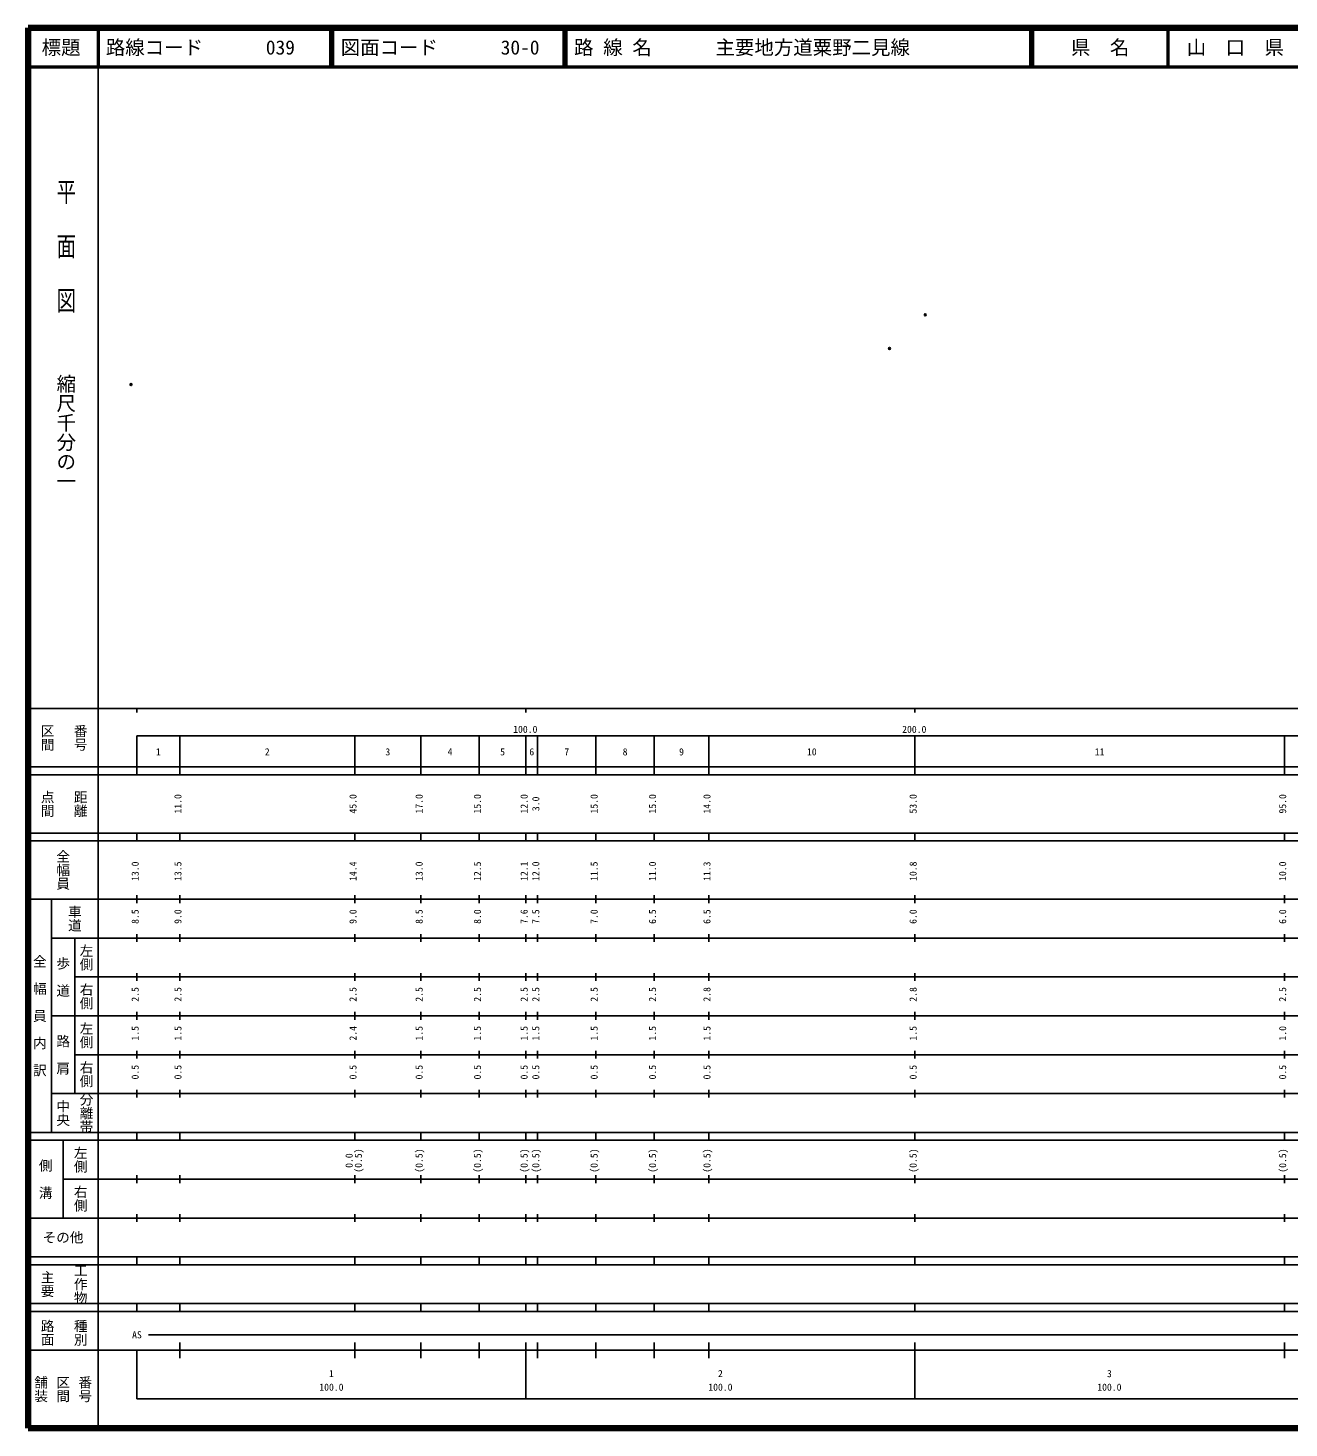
# Model space of a CAD drawing. Units: millimetres on the paper. Extents: x 40 to 680, y 20 to 380.
# Drawn here: x 40 to 364.2, y 20 to 380 of the extents above; entities that cross this region are included whole.
import ezdxf
from ezdxf.enums import TextEntityAlignment as Align

# ---------------------------------------------------------------- set-up
doc = ezdxf.new("R2010")
doc.units = ezdxf.units.MM
doc.header["$PDMODE"] = 32
doc.header["$PDSIZE"] = 0.5
doc.layers.add('M-OTRS', color=6, linetype='Continuous')
doc.layers.add('M-TTL-TXT', color=7, linetype='Continuous')
for name, color, linetype, lineweight in [('M-TTL', 2, 'Continuous', 140), ('M-TTL-BAND', 7, 'Continuous', 25), ('M-TTL-LINE', 7, 'Continuous', 50)]:
    doc.layers.add(name, color=color, linetype=linetype, lineweight=lineweight)
doc.styles.add('@ＭＳ ゴシック', font='')
doc.styles.add('ＭＳ ゴシック', font='')
doc.styles.get('@ＭＳ ゴシック').set_extended_font_data('@MS Gothic')
doc.styles.get('ＭＳ ゴシック').set_extended_font_data('MS Gothic')

msp = doc.modelspace()

# ---------------------------------------------------------------- linework, layer by layer
at = {"layer": 'M-OTRS'}
for p in [(270.68, 306.271), (261.478, 297.614), (66.479, 288.313)]:
    msp.add_point(p, dxfattribs=at)
at = {"layer": 'M-TTL'}
for p, q in [((40, 380), (40, 20)), ((680, 380), (40, 380)), ((40, 20), (680, 20))]:
    msp.add_line(p, q, dxfattribs=at)
at = {"layer": 'M-TTL-BAND'}
for p, q in [((58, 370), (58, 20)), ((40, 205), (579, 205)), ((68, 205), (68, 204)), ((168, 205), (168, 204)), ((268, 205), (268, 204)), ((68, 198), (579, 198)), ((68, 198), (68, 188)), ((79, 188), (79, 198)), ((124, 188), (124, 198)), ((141, 188), (141, 198)), ((156, 188), (156, 198)), ((168, 188), (168, 198)), ((171, 188), (171, 198)), ((186, 188), (186, 198)), ((201, 188), (201, 198)), ((215, 188), (215, 198)), ((268, 188), (268, 198)), ((363, 188), (363, 198)), ((40, 190), (579, 190)), ((40, 188), (579, 188)), ((40, 173), (579, 173)), ((68, 171), (68, 173)), ((79, 171), (79, 173)), ((124, 171), (124, 173)), ((141, 171), (141, 173)), ((156, 171), (156, 173)), ((168, 171), (168, 173)), ((171, 171), (171, 173)), ((186, 171), (186, 173)), ((201, 171), (201, 173)), ((215, 171), (215, 173)), ((268, 171), (268, 173)), ((363, 171), (363, 173)), ((40, 171), (579, 171)), ((40, 156), (579, 156)), ((46, 96), (46, 156)), ((68, 155), (68, 157)), ((79, 155), (79, 157)), ((124, 155), (124, 157)), ((141, 155), (141, 157)), ((156, 155), (156, 157)), ((168, 155), (168, 157)), ((171, 155), (171, 157)), ((186, 155), (186, 157)), ((201, 155), (201, 157)), ((215, 155), (215, 157)), ((268, 155), (268, 157)), ((363, 155), (363, 157)), ((46, 146), (579, 146)), ((52, 146), (52, 106)), ((68, 145), (68, 147)), ((79, 145), (79, 147)), ((124, 145), (124, 147)), ((141, 145), (141, 147)), ((156, 145), (156, 147)), ((168, 145), (168, 147)), ((171, 145), (171, 147)), ((186, 145), (186, 147)), ((201, 145), (201, 147)), ((215, 145), (215, 147)), ((268, 145), (268, 147)), ((363, 145), (363, 147)), ((68, 135), (68, 137)), ((79, 135), (79, 137)), ((124, 135), (124, 137)), ((141, 135), (141, 137)), ((156, 135), (156, 137)), ((168, 135), (168, 137)), ((171, 135), (171, 137)), ((186, 135), (186, 137)), ((201, 135), (201, 137)), ((215, 135), (215, 137)), ((268, 135), (268, 137)), ((363, 135), (363, 137)), ((52, 136), (579, 136)), ((46, 126), (579, 126)), ((68, 125), (68, 127)), ((79, 125), (79, 127)), ((124, 125), (124, 127)), ((141, 125), (141, 127)), ((156, 125), (156, 127)), ((168, 125), (168, 127)), ((171, 125), (171, 127)), ((186, 125), (186, 127)), ((201, 125), (201, 127)), ((215, 125), (215, 127)), ((268, 125), (268, 127)), ((363, 125), (363, 127)), ((52, 116), (579, 116)), ((68, 115), (68, 117)), ((79, 115), (79, 117)), ((124, 115), (124, 117)), ((141, 115), (141, 117)), ((156, 115), (156, 117)), ((168, 115), (168, 117)), ((171, 115), (171, 117)), ((186, 115), (186, 117)), ((201, 115), (201, 117)), ((215, 115), (215, 117)), ((268, 115), (268, 117)), ((363, 115), (363, 117)), ((46, 106), (579, 106)), ((68, 105), (68, 107)), ((79, 105), (79, 107)), ((124, 105), (124, 107)), ((141, 105), (141, 107)), ((156, 105), (156, 107)), ((168, 105), (168, 107)), ((171, 105), (171, 107)), ((186, 105), (186, 107)), ((201, 105), (201, 107)), ((215, 105), (215, 107)), ((268, 105), (268, 107)), ((363, 105), (363, 107)), ((40, 96), (579, 96)), ((40, 94), (579, 94)), ((49, 94), (49, 74)), ((68, 94), (68, 96)), ((79, 94), (79, 96)), ((124, 94), (124, 96)), ((141, 94), (141, 96)), ((156, 94), (156, 96)), ((168, 94), (168, 96)), ((171, 94), (171, 96)), ((186, 94), (186, 96)), ((201, 94), (201, 96)), ((215, 94), (215, 96)), ((268, 94), (268, 96)), ((363, 94), (363, 96)), ((49, 84), (579, 84)), ((68, 83), (68, 85)), ((79, 83), (79, 85)), ((124, 83), (124, 85)), ((141, 83), (141, 85)), ((156, 83), (156, 85)), ((168, 83), (168, 85)), ((171, 83), (171, 85)), ((186, 83), (186, 85)), ((201, 83), (201, 85)), ((215, 83), (215, 85)), ((268, 83), (268, 85)), ((363, 83), (363, 85)), ((40, 74), (579, 74)), ((68, 73), (68, 75)), ((79, 73), (79, 75)), ((124, 73), (124, 75)), ((141, 73), (141, 75)), ((156, 73), (156, 75)), ((168, 73), (168, 75)), ((171, 73), (171, 75)), ((186, 73), (186, 75)), ((201, 73), (201, 75)), ((215, 73), (215, 75)), ((268, 73), (268, 75)), ((363, 73), (363, 75)), ((40, 64), (579, 64)), ((40, 62), (579, 62)), ((68, 62), (68, 64)), ((79, 62), (79, 64)), ((124, 62), (124, 64)), ((141, 62), (141, 64)), ((156, 62), (156, 64)), ((168, 62), (168, 64)), ((171, 62), (171, 64)), ((186, 62), (186, 64)), ((201, 62), (201, 64)), ((215, 62), (215, 64)), ((268, 62), (268, 64)), ((363, 62), (363, 64)), ((40, 52), (579, 52)), ((68, 50), (68, 52)), ((79, 50), (79, 52)), ((124, 50), (124, 52)), ((141, 50), (141, 52)), ((156, 50), (156, 52)), ((168, 50), (168, 52)), ((171, 50), (171, 52)), ((186, 50), (186, 52)), ((201, 50), (201, 52)), ((215, 50), (215, 52)), ((268, 50), (268, 52)), ((363, 50), (363, 52)), ((40, 50), (579, 50)), ((71, 44), (565, 44)), ((40, 40), (579, 40)), ((68, 40), (68, 27.5)), ((79, 38), (79, 42)), ((124, 38), (124, 42)), ((141, 38), (141, 42)), ((156, 38), (156, 42)), ((168, 27.5), (168, 42)), ((171, 38), (171, 42)), ((186, 38), (186, 42)), ((201, 38), (201, 42)), ((215, 38), (215, 42)), ((268, 27.5), (268, 42)), ((363, 38), (363, 42)), ((68, 27.5), (579, 27.5))]:
    msp.add_line(p, q, dxfattribs=at)
at = {"layer": 'M-TTL-LINE'}
for p, q in [((58, 380), (58, 370)), ((117.75, 380), (117.75, 370)), ((118.25, 380), (118.25, 370)), ((177.75, 380), (177.75, 370)), ((178.25, 380), (178.25, 370)), ((297.75, 380), (297.75, 370)), ((298.25, 380), (298.25, 370)), ((333, 380), (333, 370)), ((40, 370), (680, 370))]:
    msp.add_line(p, q, dxfattribs=at)

# ---------------------------------------------------------------- texts
at = {"layer": 'M-TTL-BAND', "style": '@ＭＳ ゴシック', "width": 1.4}
msp.add_text('平  面  図', height=3.666, rotation=270, dxfattribs=at).set_placement((49.777, 306.475), align=Align.MIDDLE_RIGHT)
at = {"layer": 'M-TTL-BAND', "style": '@ＭＳ ゴシック'}
msp.add_text('縮尺千分の一', height=3.666, rotation=270, dxfattribs=at).set_placement((49.777, 261.03), align=Align.MIDDLE_RIGHT)
for s, p in [('区間', (45, 197.5)), ('番号', (53.5, 197.5)), ('点間', (45, 180.5)), ('距離', (53.5, 180.5)), ('全幅員', (49, 163.5)), ('車道', (52, 151)), ('左側', (55, 141)), ('全\u3000幅\u3000員\u3000内\u3000訳', (43, 126)), ('歩\u3000道', (49, 136)), ('右側', (55, 131)), ('左側', (55, 121)), ('路\u3000肩', (49, 116)), ('右側', (55, 111)), ('分離帯', (55, 101)), ('中央', (49, 101)), ('左側', (53.5, 89)), ('側\u3000溝', (44.5, 84)), ('右側', (53.5, 79)), ('工作物', (53.5, 57)), ('主要', (45, 57)), ('路面', (45, 44.5)), ('種別', (53.5, 44.5)), ('舗装', (43.333, 30)), ('区間', (49, 30)), ('番号', (54.667, 30))]:
    msp.add_text(s, height=2.566, rotation=270, dxfattribs=at).set_placement(p, align=Align.MIDDLE_CENTER)
at = {"layer": 'M-TTL-BAND', "style": 'ＭＳ ゴシック'}
for s, p in [('100.0', (167.844, 198.195)), ('200.0', (267.844, 198.195)), ('1', (73.5, 192.405)), ('2', (101.5, 192.405)), ('3', (132.5, 192.405)), ('4', (148.5, 192.405)), ('5', (162, 192.405)), ('6', (169.5, 192.405)), ('7', (178.5, 192.405)), ('8', (193.5, 192.405)), ('9', (208, 192.405)), ('10', (241.5, 192.405)), ('11', (315.5, 192.405)), ('AS', (68, 42.5)), ('1', (118, 32.523)), ('2', (218, 32.523)), ('3', (318, 32.523)), ('100.0', (118, 29.033)), ('100.0', (218, 29.033)), ('100.0', (318, 29.033))]:
    msp.add_text(s, height=1.833, dxfattribs=at).set_placement(p, align=Align.BOTTOM_CENTER)
for s, p in [('11.0', (80, 180.5)), ('45.0', (125, 180.5)), ('17.0', (142, 180.5)), ('15.0', (157, 180.5)), ('12.0', (169, 180.5)), ('3.0', (172, 180.5)), ('15.0', (187, 180.5)), ('15.0', (202, 180.5)), ('14.0', (216, 180.5)), ('53.0', (269, 180.5)), ('95.0', (364, 180.5)), ('13.0', (69, 163.174)), ('13.5', (80, 163.174)), ('14.4', (125, 163.174)), ('13.0', (142, 163.174)), ('12.5', (157, 163.174)), ('12.1', (169, 163.174)), ('12.0', (172, 163.174)), ('11.5', (187, 163.174)), ('11.0', (202, 163.174)), ('11.3', (216, 163.174)), ('10.8', (269, 163.174)), ('10.0', (364, 163.174)), ('8.5', (69, 151.5)), ('9.0', (80, 151.5)), ('9.0', (125, 151.5)), ('8.5', (142, 151.5)), ('8.0', (157, 151.5)), ('7.6', (169, 151.5)), ('7.5', (172, 151.5)), ('7.0', (187, 151.5)), ('6.5', (202, 151.5)), ('6.5', (216, 151.5)), ('6.0', (269, 151.5)), ('6.0', (364, 151.5)), ('2.5', (69, 131.5)), ('2.5', (80, 131.5)), ('2.5', (125, 131.5)), ('2.5', (142, 131.5)), ('2.5', (157, 131.5)), ('2.5', (169, 131.5)), ('2.5', (172, 131.5)), ('2.5', (187, 131.5)), ('2.5', (202, 131.5)), ('2.8', (216, 131.5)), ('2.8', (269, 131.5)), ('2.5', (364, 131.5)), ('1.5', (69, 121.5)), ('1.5', (80, 121.5)), ('2.4', (125, 121.5)), ('1.5', (142, 121.5)), ('1.5', (157, 121.5)), ('1.5', (169, 121.5)), ('1.5', (172, 121.5)), ('1.5', (187, 121.5)), ('1.5', (202, 121.5)), ('1.5', (216, 121.5)), ('1.5', (269, 121.5)), ('1.0', (364, 121.5)), ('0.5', (69, 111.5)), ('0.5', (80, 111.5)), ('0.5', (125, 111.5)), ('0.5', (142, 111.5)), ('0.5', (157, 111.5)), ('0.5', (169, 111.5)), ('0.5', (172, 111.5)), ('0.5', (187, 111.5)), ('0.5', (202, 111.5)), ('0.5', (216, 111.5)), ('0.5', (269, 111.5)), ('0.5', (364, 111.5)), ('0.0', (124, 88.764)), ('(0.5)', (126.37, 88.764)), ('(0.5)', (142, 88.764)), ('(0.5)', (157, 88.764)), ('(0.5)', (169, 88.764)), ('(0.5)', (172, 88.764)), ('(0.5)', (187, 88.764)), ('(0.5)', (202, 88.764)), ('(0.5)', (216, 88.764)), ('(0.5)', (269, 88.764)), ('(0.5)', (364, 88.764))]:
    msp.add_text(s, height=1.833, rotation=90, dxfattribs=at).set_placement(p, align=Align.BOTTOM_CENTER)
msp.add_text('その他', height=2.566, dxfattribs=at).set_placement((49, 69), align=Align.MIDDLE_CENTER)
at = {"layer": 'M-TTL-TXT', "style": 'ＭＳ ゴシック'}
for s, p in [('標題', (48.5, 375)), ('県\u3000名', (315.625, 375)), ('山\u3000口\u3000県', (350.375, 375))]:
    msp.add_text(s, height=3.666, dxfattribs=at).set_placement(p, align=Align.MIDDLE_CENTER)
for s, p in [('路線コード', (60, 375)), ('039', (101.142, 375)), ('図面コード', (120.38, 375)), ('30-0', (161.521, 375)), ('路 線 名', (180.38, 375)), ('主要地方道粟野二見線', (216.734, 375))]:
    msp.add_text(s, height=3.666, dxfattribs=at).set_placement(p, align=Align.MIDDLE_LEFT)

doc.saveas('drawing.dxf')
